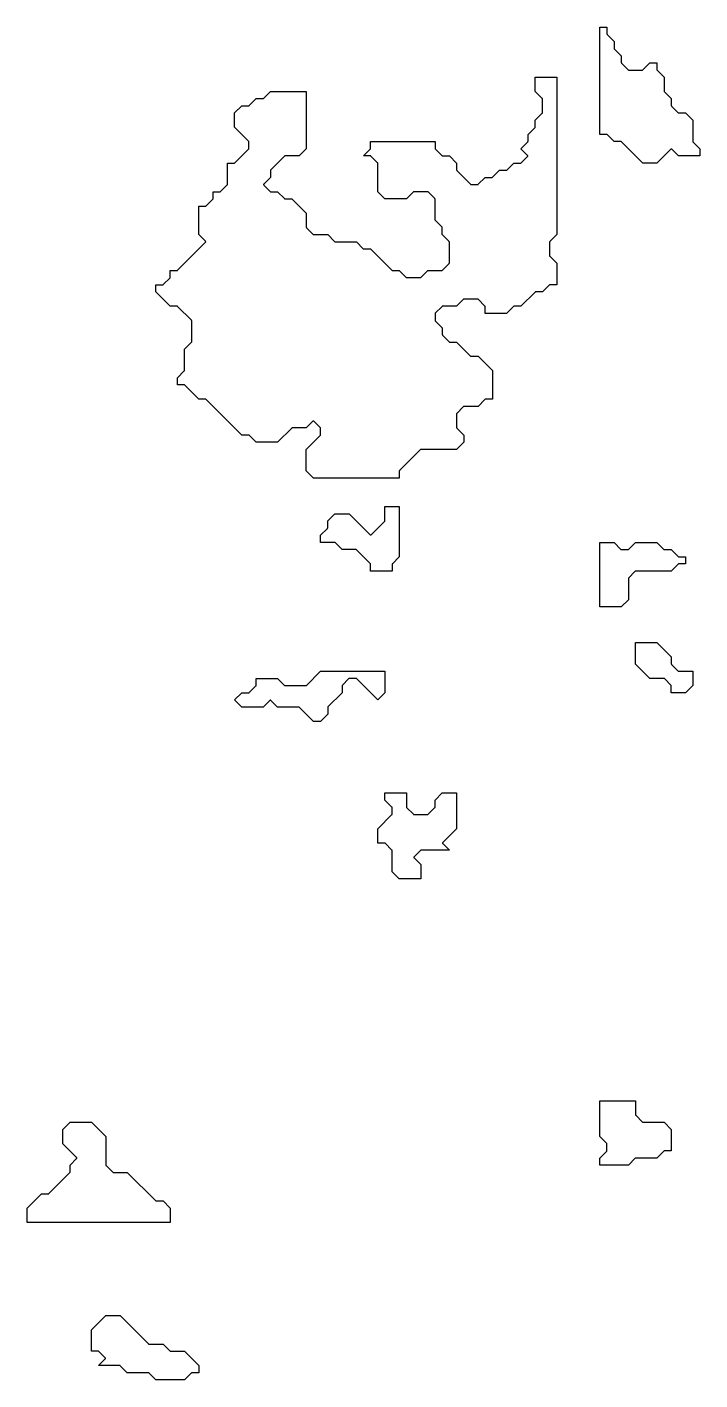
# Model space of a CAD drawing. Header units: metres. Extents: x 0 to 799, y 1 to 1100.
# Drawn here: x 596 to 690, y 911 to 1100 of the extents above; entities that cross this region are included whole.
import ezdxf

# ---------------------------------------------------------------- set-up
doc = ezdxf.new("R2010")
doc.units = ezdxf.units.M
doc.layers.add('forest', color=7, linetype='Continuous')

msp = doc.modelspace()

# ---------------------------------------------------------------- linework, layer by layer
at = {"layer": 'forest', "color": 190}
for points in [[(676, 1100), (676, 1100), (677, 1100), (677, 1100), (677, 1100), (677, 1099.04), (677, 1099.03), (677, 1099.02), (677, 1099.01), (677.01, 1099), (677.01, 1098.99), (677.02, 1098.99), (677.02, 1098.98), (677.03, 1098.97), (678, 1098), (678, 1098), (678, 1098), (678, 1097.04), (678, 1097.03), (678, 1097.02), (678, 1097.01), (678.01, 1097), (678.01, 1096.99), (678.02, 1096.99), (678.02, 1096.98), (678.03, 1096.97), (679, 1096), (679, 1096), (679, 1096), (679, 1095.04), (679, 1095.03), (679, 1095.02), (679, 1095.01), (679.01, 1095), (679.01, 1094.99), (679.02, 1094.99), (679.02, 1094.98), (679.03, 1094.97), (679.97, 1094.03), (679.98, 1094.02), (679.99, 1094.02), (679.99, 1094.01), (680, 1094.01), (680.01, 1094), (680.02, 1094), (680.03, 1094), (680.04, 1094), (681.96, 1094), (681.97, 1094), (681.98, 1094), (681.99, 1094), (682, 1094.01), (682.01, 1094.01), (682.01, 1094.02), (682.02, 1094.02), (682.03, 1094.03), (683, 1095), (683, 1095), (683, 1095), (684, 1095), (684, 1095), (684, 1095), (684, 1094.04), (684, 1094.03), (684, 1094.02), (684, 1094.01), (684.01, 1094), (684.01, 1093.99), (684.02, 1093.99), (684.02, 1093.98), (684.03, 1093.97), (685, 1093), (685, 1093), (685, 1093), (685, 1091.04), (685, 1091.03), (685, 1091.02), (685, 1091.01), (685.01, 1091), (685.01, 1090.99), (685.02, 1090.99), (685.02, 1090.98), (685.03, 1090.97), (686, 1090), (686, 1090), (686, 1090), (686, 1089.04), (686, 1089.03), (686, 1089.02), (686, 1089.01), (686.01, 1089), (686.01, 1088.99), (686.02, 1088.99), (686.02, 1088.98), (686.03, 1088.97), (686.97, 1088.03), (686.98, 1088.02), (686.99, 1088.02), (686.99, 1088.01), (687, 1088.01), (687.01, 1088), (687.02, 1088), (687.03, 1088), (687.04, 1088), (688, 1088), (688, 1088), (688, 1088), (689, 1087), (689, 1087), (689, 1087), (689, 1084.04), (689, 1084.03), (689, 1084.02), (689, 1084.01), (689.01, 1084), (689.01, 1083.99), (689.02, 1083.99), (689.02, 1083.98), (689.03, 1083.97), (690, 1083), (690, 1083), (690, 1083), (690, 1082), (690, 1082), (690, 1082), (687, 1082), (687, 1082), (687, 1082), (686.07, 1082.93), (686.06, 1082.94), (686.06, 1082.94), (686.05, 1082.95), (686.04, 1082.95), (686.03, 1082.95), (686.02, 1082.96), (686.01, 1082.96), (686, 1082.96), (685.99, 1082.96), (685.98, 1082.96), (685.97, 1082.95), (685.96, 1082.95), (685.95, 1082.95), (685.94, 1082.94), (685.94, 1082.94), (685.93, 1082.93), (684, 1081), (684, 1081), (684, 1081), (682, 1081), (682, 1081), (682, 1081), (679.03, 1083.97), (679.02, 1083.98), (679.01, 1083.98), (679.01, 1083.99), (679, 1083.99), (678.99, 1084), (678.98, 1084), (678.97, 1084), (678.96, 1084), (678, 1084), (678, 1084), (678, 1084), (677.03, 1084.97), (677.02, 1084.98), (677.01, 1084.98), (677.01, 1084.99), (677, 1084.99), (676.99, 1085), (676.98, 1085), (676.97, 1085), (676.96, 1085), (676, 1085), (676, 1085), (676, 1085), (676, 1100), (676, 1100)], [(614, 1064), (614, 1064), (614.96, 1064), (614.97, 1064), (614.98, 1064), (614.99, 1064), (615, 1064.01), (615.01, 1064.01), (615.01, 1064.02), (615.02, 1064.02), (615.03, 1064.03), (615.97, 1064.97), (615.98, 1064.98), (615.98, 1064.99), (615.99, 1064.99), (615.99, 1065), (616, 1065.01), (616, 1065.02), (616, 1065.03), (616, 1065.04), (616, 1066), (616, 1066), (616, 1066), (616.96, 1066), (616.97, 1066), (616.98, 1066), (616.99, 1066), (617, 1066.01), (617.01, 1066.01), (617.01, 1066.02), (617.02, 1066.02), (617.03, 1066.03), (620.93, 1069.93), (620.94, 1069.94), (620.94, 1069.94), (620.95, 1069.95), (620.95, 1069.96), (620.95, 1069.97), (620.96, 1069.98), (620.96, 1069.99), (620.96, 1070), (620.96, 1070.01), (620.96, 1070.02), (620.95, 1070.03), (620.95, 1070.04), (620.95, 1070.05), (620.94, 1070.06), (620.94, 1070.06), (620.93, 1070.07), (620, 1071), (620, 1071), (620, 1071), (620, 1075), (620, 1075), (620, 1075), (620.96, 1075), (620.97, 1075), (620.98, 1075), (620.99, 1075), (621, 1075.01), (621.01, 1075.01), (621.01, 1075.02), (621.02, 1075.02), (621.03, 1075.03), (621.97, 1075.97), (621.98, 1075.98), (621.98, 1075.99), (621.99, 1075.99), (621.99, 1076), (622, 1076.01), (622, 1076.02), (622, 1076.03), (622, 1076.04), (622, 1077), (622, 1077), (622, 1077), (622.96, 1077), (622.97, 1077), (622.98, 1077), (622.99, 1077), (623, 1077.01), (623.01, 1077.01), (623.01, 1077.02), (623.02, 1077.02), (623.03, 1077.03), (623.97, 1077.97), (623.98, 1077.98), (623.98, 1077.99), (623.99, 1077.99), (623.99, 1078), (624, 1078.01), (624, 1078.02), (624, 1078.03), (624, 1078.04), (624, 1081), (624, 1081), (624, 1081), (624.96, 1081), (624.97, 1081), (624.98, 1081), (624.99, 1081), (625, 1081.01), (625.01, 1081.01), (625.01, 1081.02), (625.02, 1081.02), (625.03, 1081.03), (626.97, 1082.97), (626.98, 1082.98), (626.98, 1082.99), (626.99, 1082.99), (626.99, 1083), (627, 1083.01), (627, 1083.02), (627, 1083.03), (627, 1083.04), (627, 1083.96), (627, 1083.97), (627, 1083.98), (627, 1083.99), (626.99, 1084), (626.99, 1084.01), (626.98, 1084.01), (626.98, 1084.02), (626.97, 1084.03), (625, 1086), (625, 1086), (625, 1086), (625, 1088), (625, 1088), (625, 1088), (626, 1089), (626, 1089), (626, 1089), (626.96, 1089), (626.97, 1089), (626.98, 1089), (626.99, 1089), (627, 1089.01), (627.01, 1089.01), (627.01, 1089.02), (627.02, 1089.02), (627.03, 1089.03), (628, 1090), (628, 1090), (628, 1090), (628.96, 1090), (628.97, 1090), (628.98, 1090), (628.99, 1090), (629, 1090.01), (629.01, 1090.01), (629.01, 1090.02), (629.02, 1090.02), (629.03, 1090.03), (630, 1091), (630, 1091), (630, 1091), (635, 1091), (635, 1091), (635, 1091), (635, 1083), (635, 1083), (635, 1083), (634, 1082), (634, 1082), (634, 1082), (632.04, 1082), (632.03, 1082), (632.02, 1082), (632.01, 1082), (632, 1081.99), (631.99, 1081.99), (631.99, 1081.98), (631.98, 1081.98), (631.97, 1081.97), (630.03, 1080.03), (630.02, 1080.02), (630.02, 1080.01), (630.01, 1080.01), (630.01, 1080), (630, 1079.99), (630, 1079.98), (630, 1079.97), (630, 1079.96), (630, 1079), (630, 1079), (630, 1079), (629.07, 1078.07), (629.06, 1078.06), (629.06, 1078.06), (629.05, 1078.05), (629.05, 1078.04), (629.05, 1078.03), (629.04, 1078.02), (629.04, 1078.01), (629.04, 1078), (629.04, 1077.99), (629.04, 1077.98), (629.05, 1077.97), (629.05, 1077.96), (629.05, 1077.95), (629.06, 1077.94), (629.06, 1077.94), (629.07, 1077.93), (629.97, 1077.03), (629.98, 1077.02), (629.99, 1077.02), (629.99, 1077.01), (630, 1077.01), (630.01, 1077), (630.02, 1077), (630.03, 1077), (630.04, 1077), (631, 1077), (631, 1077), (631, 1077), (631.97, 1076.03), (631.98, 1076.02), (631.99, 1076.02), (631.99, 1076.01), (632, 1076.01), (632.01, 1076), (632.02, 1076), (632.03, 1076), (632.04, 1076), (633, 1076), (633, 1076), (633, 1076), (635, 1074), (635, 1074), (635, 1074), (635, 1072.04), (635, 1072.03), (635, 1072.02), (635, 1072.01), (635.01, 1072), (635.01, 1071.99), (635.02, 1071.99), (635.02, 1071.98), (635.03, 1071.97), (635.97, 1071.03), (635.98, 1071.02), (635.99, 1071.02), (635.99, 1071.01), (636, 1071.01), (636.01, 1071), (636.02, 1071), (636.03, 1071), (636.04, 1071), (638, 1071), (638, 1071), (638, 1071), (638.97, 1070.03), (638.98, 1070.02), (638.99, 1070.02), (638.99, 1070.01), (639, 1070.01), (639.01, 1070), (639.02, 1070), (639.03, 1070), (639.04, 1070), (642, 1070), (642, 1070), (642, 1070), (642.97, 1069.03), (642.98, 1069.02), (642.99, 1069.02), (642.99, 1069.01), (643, 1069.01), (643.01, 1069), (643.02, 1069), (643.03, 1069), (643.04, 1069), (644, 1069), (644, 1069), (644, 1069), (646.97, 1066.03), (646.98, 1066.02), (646.99, 1066.02), (646.99, 1066.01), (647, 1066.01), (647.01, 1066), (647.02, 1066), (647.03, 1066), (647.04, 1066), (648, 1066), (648, 1066), (648, 1066), (648.97, 1065.03), (648.98, 1065.02), (648.99, 1065.02), (648.99, 1065.01), (649, 1065.01), (649.01, 1065), (649.02, 1065), (649.03, 1065), (649.04, 1065), (650.96, 1065), (650.97, 1065), (650.98, 1065), (650.99, 1065), (651, 1065.01), (651.01, 1065.01), (651.01, 1065.02), (651.02, 1065.02), (651.03, 1065.03), (652, 1066), (652, 1066), (652, 1066), (653.96, 1066), (653.97, 1066), (653.98, 1066), (653.99, 1066), (654, 1066.01), (654.01, 1066.01), (654.01, 1066.02), (654.02, 1066.02), (654.03, 1066.03), (654.97, 1066.97), (654.98, 1066.98), (654.98, 1066.99), (654.99, 1066.99), (654.99, 1067), (655, 1067.01), (655, 1067.02), (655, 1067.03), (655, 1067.04), (655, 1069.96), (655, 1069.97), (655, 1069.98), (655, 1069.99), (654.99, 1070), (654.99, 1070.01), (654.98, 1070.01), (654.98, 1070.02), (654.97, 1070.03), (654, 1071), (654, 1071), (654, 1071), (654, 1071.96), (654, 1071.97), (654, 1071.98), (654, 1071.99), (653.99, 1072), (653.99, 1072.01), (653.98, 1072.01), (653.98, 1072.02), (653.97, 1072.03), (653, 1073), (653, 1073), (653, 1073), (653, 1075.96), (653, 1075.97), (653, 1075.98), (653, 1075.99), (652.99, 1076), (652.99, 1076.01), (652.98, 1076.01), (652.98, 1076.02), (652.97, 1076.03), (652.03, 1076.97), (652.02, 1076.98), (652.01, 1076.98), (652.01, 1076.99), (652, 1076.99), (651.99, 1077), (651.98, 1077), (651.97, 1077), (651.96, 1077), (650.04, 1077), (650.03, 1077), (650.02, 1077), (650.01, 1077), (650, 1076.99), (649.99, 1076.99), (649.99, 1076.98), (649.98, 1076.98), (649.97, 1076.97), (649, 1076), (649, 1076), (649, 1076), (646, 1076), (646, 1076), (646, 1076), (645, 1077), (645, 1077), (645, 1077), (645, 1080.96), (645, 1080.97), (645, 1080.98), (645, 1080.99), (644.99, 1081), (644.99, 1081.01), (644.98, 1081.01), (644.98, 1081.02), (644.97, 1081.03), (644.03, 1081.97), (644.02, 1081.98), (644.01, 1081.98), (644.01, 1081.99), (644, 1081.99), (643.99, 1082), (643.98, 1082), (643.97, 1082), (643.96, 1082), (643, 1082), (643, 1082), (643, 1082), (643.97, 1082.97), (643.98, 1082.98), (643.98, 1082.99), (643.99, 1082.99), (643.99, 1083), (644, 1083.01), (644, 1083.02), (644, 1083.03), (644, 1083.04), (644, 1084), (644, 1084), (644, 1084), (653, 1084), (653, 1084), (653, 1084), (653, 1083.04), (653, 1083.03), (653, 1083.02), (653, 1083.01), (653.01, 1083), (653.01, 1082.99), (653.02, 1082.99), (653.02, 1082.98), (653.03, 1082.97), (653.97, 1082.03), (653.98, 1082.02), (653.99, 1082.02), (653.99, 1082.01), (654, 1082.01), (654.01, 1082), (654.02, 1082), (654.03, 1082), (654.04, 1082), (655, 1082), (655, 1082), (655, 1082), (656, 1081), (656, 1081), (656, 1081), (656, 1080.04), (656, 1080.03), (656, 1080.02), (656, 1080.01), (656.01, 1080), (656.01, 1079.99), (656.02, 1079.99), (656.02, 1079.98), (656.03, 1079.97), (657.97, 1078.03), (657.98, 1078.02), (657.99, 1078.02), (657.99, 1078.01), (658, 1078.01), (658.01, 1078), (658.02, 1078), (658.03, 1078), (658.04, 1078), (658.96, 1078), (658.97, 1078), (658.98, 1078), (658.99, 1078), (659, 1078.01), (659.01, 1078.01), (659.01, 1078.02), (659.02, 1078.02), (659.03, 1078.03), (660, 1079), (660, 1079), (660, 1079), (660.96, 1079), (660.97, 1079), (660.98, 1079), (660.99, 1079), (661, 1079.01), (661.01, 1079.01), (661.01, 1079.02), (661.02, 1079.02), (661.03, 1079.03), (662, 1080), (662, 1080), (662, 1080), (662.96, 1080), (662.97, 1080), (662.98, 1080), (662.99, 1080), (663, 1080.01), (663.01, 1080.01), (663.01, 1080.02), (663.02, 1080.02), (663.03, 1080.03), (664, 1081), (664, 1081), (664, 1081), (664.96, 1081), (664.97, 1081), (664.98, 1081), (664.99, 1081), (665, 1081.01), (665.01, 1081.01), (665.01, 1081.02), (665.02, 1081.02), (665.03, 1081.03), (665.93, 1081.93), (665.94, 1081.94), (665.94, 1081.94), (665.95, 1081.95), (665.95, 1081.96), (665.95, 1081.97), (665.96, 1081.98), (665.96, 1081.99), (665.96, 1082), (665.96, 1082.01), (665.96, 1082.02), (665.95, 1082.03), (665.95, 1082.04), (665.95, 1082.05), (665.94, 1082.06), (665.94, 1082.06), (665.93, 1082.07), (665, 1083), (665, 1083), (665, 1083), (665.97, 1083.97), (665.98, 1083.98), (665.98, 1083.99), (665.99, 1083.99), (665.99, 1084), (666, 1084.01), (666, 1084.02), (666, 1084.03), (666, 1084.04), (666, 1085), (666, 1085), (666, 1085), (666.97, 1085.97), (666.98, 1085.98), (666.98, 1085.99), (666.99, 1085.99), (666.99, 1086), (667, 1086.01), (667, 1086.02), (667, 1086.03), (667, 1086.04), (667, 1087), (667, 1087), (667, 1087), (667.97, 1087.97), (667.98, 1087.98), (667.98, 1087.99), (667.99, 1087.99), (667.99, 1088), (668, 1088.01), (668, 1088.02), (668, 1088.03), (668, 1088.04), (668, 1089.96), (668, 1089.97), (668, 1089.98), (668, 1089.99), (667.99, 1090), (667.99, 1090.01), (667.98, 1090.01), (667.98, 1090.02), (667.97, 1090.03), (667, 1091), (667, 1091), (667, 1091), (667, 1093), (667, 1093), (667, 1093), (670, 1093), (670, 1093), (670, 1093), (670, 1071), (670, 1071), (670, 1071), (669.03, 1070.03), (669.02, 1070.02), (669.02, 1070.01), (669.01, 1070.01), (669.01, 1070), (669, 1069.99), (669, 1069.98), (669, 1069.97), (669, 1069.96), (669, 1068.04), (669, 1068.03), (669, 1068.02), (669, 1068.01), (669.01, 1068), (669.01, 1067.99), (669.02, 1067.99), (669.02, 1067.98), (669.03, 1067.97), (670, 1067), (670, 1067), (670, 1067), (670, 1064), (670, 1064), (670, 1064), (669.04, 1064), (669.03, 1064), (669.02, 1064), (669.01, 1064), (669, 1063.99), (668.99, 1063.99), (668.99, 1063.98), (668.98, 1063.98), (668.97, 1063.97), (668, 1063), (668, 1063), (668, 1063), (667.04, 1063), (667.03, 1063), (667.02, 1063), (667.01, 1063), (667, 1062.99), (666.99, 1062.99), (666.99, 1062.98), (666.98, 1062.98), (666.97, 1062.97), (665, 1061), (665, 1061), (665, 1061), (664.04, 1061), (664.03, 1061), (664.02, 1061), (664.01, 1061), (664, 1060.99), (663.99, 1060.99), (663.99, 1060.98), (663.98, 1060.98), (663.97, 1060.97), (663, 1060), (663, 1060), (663, 1060), (660, 1060), (660, 1060), (660, 1060), (660, 1060.96), (660, 1060.97), (660, 1060.98), (660, 1060.99), (659.99, 1061), (659.99, 1061.01), (659.98, 1061.01), (659.98, 1061.02), (659.97, 1061.03), (659.03, 1061.97), (659.02, 1061.98), (659.01, 1061.98), (659.01, 1061.99), (659, 1061.99), (658.99, 1062), (658.98, 1062), (658.97, 1062), (658.96, 1062), (657.04, 1062), (657.03, 1062), (657.02, 1062), (657.01, 1062), (657, 1061.99), (656.99, 1061.99), (656.99, 1061.98), (656.98, 1061.98), (656.97, 1061.97), (656, 1061), (656, 1061), (656, 1061), (654.04, 1061), (654.03, 1061), (654.02, 1061), (654.01, 1061), (654, 1060.99), (653.99, 1060.99), (653.99, 1060.98), (653.98, 1060.98), (653.97, 1060.97), (653.03, 1060.03), (653.02, 1060.02), (653.02, 1060.01), (653.01, 1060.01), (653.01, 1060), (653, 1059.99), (653, 1059.98), (653, 1059.97), (653, 1059.96), (653, 1059.04), (653, 1059.03), (653, 1059.02), (653, 1059.01), (653.01, 1059), (653.01, 1058.99), (653.02, 1058.99), (653.02, 1058.98), (653.03, 1058.97), (654, 1058), (654, 1058), (654, 1058), (654, 1057.04), (654, 1057.03), (654, 1057.02), (654, 1057.01), (654.01, 1057), (654.01, 1056.99), (654.02, 1056.99), (654.02, 1056.98), (654.03, 1056.97), (654.97, 1056.03), (654.98, 1056.02), (654.99, 1056.02), (654.99, 1056.01), (655, 1056.01), (655.01, 1056), (655.02, 1056), (655.03, 1056), (655.04, 1056), (656, 1056), (656, 1056), (656, 1056), (657.97, 1054.03), (657.98, 1054.02), (657.99, 1054.02), (657.99, 1054.01), (658, 1054.01), (658.01, 1054), (658.02, 1054), (658.03, 1054), (658.04, 1054), (659, 1054), (659, 1054), (659, 1054), (661, 1052), (661, 1052), (661, 1052), (661, 1048), (661, 1048), (661, 1048), (660.04, 1048), (660.03, 1048), (660.02, 1048), (660.01, 1048), (660, 1047.99), (659.99, 1047.99), (659.99, 1047.98), (659.98, 1047.98), (659.97, 1047.97), (659, 1047), (659, 1047), (659, 1047), (657.04, 1047), (657.03, 1047), (657.02, 1047), (657.01, 1047), (657, 1046.99), (656.99, 1046.99), (656.99, 1046.98), (656.98, 1046.98), (656.97, 1046.97), (656.03, 1046.03), (656.02, 1046.02), (656.02, 1046.01), (656.01, 1046.01), (656.01, 1046), (656, 1045.99), (656, 1045.98), (656, 1045.97), (656, 1045.96), (656, 1044.04), (656, 1044.03), (656, 1044.02), (656, 1044.01), (656.01, 1044), (656.01, 1043.99), (656.02, 1043.99), (656.02, 1043.98), (656.03, 1043.97), (657, 1043), (657, 1043), (657, 1043), (657, 1042), (657, 1042), (657, 1042), (656, 1041), (656, 1041), (656, 1041), (651.04, 1041), (651.03, 1041), (651.02, 1041), (651.01, 1041), (651, 1040.99), (650.99, 1040.99), (650.99, 1040.98), (650.98, 1040.98), (650.97, 1040.97), (648.03, 1038.03), (648.02, 1038.02), (648.02, 1038.01), (648.01, 1038.01), (648.01, 1038), (648, 1037.99), (648, 1037.98), (648, 1037.97), (648, 1037.96), (648, 1037), (648, 1037), (648, 1037), (636, 1037), (636, 1037), (636, 1037), (635, 1038), (635, 1038), (635, 1038), (635, 1041), (635, 1041), (635, 1041), (636.97, 1042.97), (636.98, 1042.98), (636.98, 1042.99), (636.99, 1042.99), (636.99, 1043), (637, 1043.01), (637, 1043.02), (637, 1043.03), (637, 1043.04), (637, 1043.96), (637, 1043.97), (637, 1043.98), (637, 1043.99), (636.99, 1044), (636.99, 1044.01), (636.98, 1044.01), (636.98, 1044.02), (636.97, 1044.03), (636.07, 1044.93), (636.06, 1044.94), (636.06, 1044.94), (636.05, 1044.95), (636.04, 1044.95), (636.03, 1044.95), (636.02, 1044.96), (636.01, 1044.96), (636, 1044.96), (635.99, 1044.96), (635.98, 1044.96), (635.97, 1044.95), (635.96, 1044.95), (635.95, 1044.95), (635.94, 1044.94), (635.94, 1044.94), (635.93, 1044.93), (635, 1044), (635, 1044), (635, 1044), (633.04, 1044), (633.03, 1044), (633.02, 1044), (633.01, 1044), (633, 1043.99), (632.99, 1043.99), (632.99, 1043.98), (632.98, 1043.98), (632.97, 1043.97), (631, 1042), (631, 1042), (631, 1042), (628, 1042), (628, 1042), (628, 1042), (627.03, 1042.97), (627.02, 1042.98), (627.01, 1042.98), (627.01, 1042.99), (627, 1042.99), (626.99, 1043), (626.98, 1043), (626.97, 1043), (626.96, 1043), (626, 1043), (626, 1043), (626, 1043), (621.03, 1047.97), (621.02, 1047.98), (621.01, 1047.98), (621.01, 1047.99), (621, 1047.99), (620.99, 1048), (620.98, 1048), (620.97, 1048), (620.96, 1048), (620, 1048), (620, 1048), (620, 1048), (618.03, 1049.97), (618.02, 1049.98), (618.01, 1049.98), (618.01, 1049.99), (618, 1049.99), (617.99, 1050), (617.98, 1050), (617.97, 1050), (617.96, 1050), (617, 1050), (617, 1050), (617, 1050), (617, 1051), (617, 1051), (617, 1051), (617.97, 1051.97), (617.98, 1051.98), (617.98, 1051.99), (617.99, 1051.99), (617.99, 1052), (618, 1052.01), (618, 1052.02), (618, 1052.03), (618, 1052.04), (618, 1055), (618, 1055), (618, 1055), (618.97, 1055.97), (618.98, 1055.98), (618.98, 1055.99), (618.99, 1055.99), (618.99, 1056), (619, 1056.01), (619, 1056.02), (619, 1056.03), (619, 1056.04), (619, 1058.96), (619, 1058.97), (619, 1058.98), (619, 1058.99), (618.99, 1059), (618.99, 1059.01), (618.98, 1059.01), (618.98, 1059.02), (618.97, 1059.03), (617.03, 1060.97), (617.02, 1060.98), (617.01, 1060.98), (617.01, 1060.99), (617, 1060.99), (616.99, 1061), (616.98, 1061), (616.97, 1061), (616.96, 1061), (616, 1061), (616, 1061), (616, 1061), (614, 1063), (614, 1063), (614, 1063), (614, 1064), (614, 1064)], [(637, 1028), (637, 1028), (637, 1029), (637, 1029), (637, 1029), (637.97, 1029.97), (637.98, 1029.98), (637.98, 1029.99), (637.99, 1029.99), (637.99, 1030), (638, 1030.01), (638, 1030.02), (638, 1030.03), (638, 1030.04), (638, 1031), (638, 1031), (638, 1031), (639, 1032), (639, 1032), (639, 1032), (641, 1032), (641, 1032), (641, 1032), (643.93, 1029.07), (643.94, 1029.06), (643.94, 1029.06), (643.95, 1029.05), (643.96, 1029.05), (643.97, 1029.05), (643.98, 1029.04), (643.99, 1029.04), (644, 1029.04), (644.01, 1029.04), (644.02, 1029.04), (644.03, 1029.05), (644.04, 1029.05), (644.05, 1029.05), (644.06, 1029.06), (644.06, 1029.06), (644.07, 1029.07), (645.97, 1030.97), (645.98, 1030.98), (645.98, 1030.99), (645.99, 1030.99), (645.99, 1031), (646, 1031.01), (646, 1031.02), (646, 1031.03), (646, 1031.04), (646, 1033), (646, 1033), (646, 1033), (648, 1033), (648, 1033), (648, 1033), (648, 1026), (648, 1026), (648, 1026), (647.03, 1025.03), (647.02, 1025.02), (647.02, 1025.01), (647.01, 1025.01), (647.01, 1025), (647, 1024.99), (647, 1024.98), (647, 1024.97), (647, 1024.96), (647, 1024), (647, 1024), (647, 1024), (644, 1024), (644, 1024), (644, 1024), (644, 1024.96), (644, 1024.97), (644, 1024.98), (644, 1024.99), (643.99, 1025), (643.99, 1025.01), (643.98, 1025.01), (643.98, 1025.02), (643.97, 1025.03), (642.03, 1026.97), (642.02, 1026.98), (642.01, 1026.98), (642.01, 1026.99), (642, 1026.99), (641.99, 1027), (641.98, 1027), (641.97, 1027), (641.96, 1027), (640, 1027), (640, 1027), (640, 1027), (639.03, 1027.97), (639.02, 1027.98), (639.01, 1027.98), (639.01, 1027.99), (639, 1027.99), (638.99, 1028), (638.98, 1028), (638.97, 1028), (638.96, 1028), (637, 1028), (637, 1028)], [(676, 1028), (676, 1028), (678, 1028), (678, 1028), (678, 1028), (678.97, 1027.03), (678.98, 1027.02), (678.99, 1027.02), (678.99, 1027.01), (679, 1027.01), (679.01, 1027), (679.02, 1027), (679.03, 1027), (679.04, 1027), (679.96, 1027), (679.97, 1027), (679.98, 1027), (679.99, 1027), (680, 1027.01), (680.01, 1027.01), (680.01, 1027.02), (680.02, 1027.02), (680.03, 1027.03), (681, 1028), (681, 1028), (681, 1028), (684, 1028), (684, 1028), (684, 1028), (684.97, 1027.03), (684.98, 1027.02), (684.99, 1027.02), (684.99, 1027.01), (685, 1027.01), (685.01, 1027), (685.02, 1027), (685.03, 1027), (685.04, 1027), (686, 1027), (686, 1027), (686, 1027), (686.97, 1026.03), (686.98, 1026.02), (686.99, 1026.02), (686.99, 1026.01), (687, 1026.01), (687.01, 1026), (687.02, 1026), (687.03, 1026), (687.04, 1026), (688, 1026), (688, 1026), (688, 1026), (688, 1025), (688, 1025), (688, 1025), (687.04, 1025), (687.03, 1025), (687.02, 1025), (687.01, 1025), (687, 1024.99), (686.99, 1024.99), (686.99, 1024.98), (686.98, 1024.98), (686.97, 1024.97), (686, 1024), (686, 1024), (686, 1024), (681.04, 1024), (681.03, 1024), (681.02, 1024), (681.01, 1024), (681, 1023.99), (680.99, 1023.99), (680.99, 1023.98), (680.98, 1023.98), (680.97, 1023.97), (680.03, 1023.03), (680.02, 1023.02), (680.02, 1023.01), (680.01, 1023.01), (680.01, 1023), (680, 1022.99), (680, 1022.98), (680, 1022.97), (680, 1022.96), (680, 1020), (680, 1020), (680, 1020), (679, 1019), (679, 1019), (679, 1019), (676, 1019), (676, 1019), (676, 1019), (676, 1028), (676, 1028)], [(681, 1014), (681, 1014), (684, 1014), (684, 1014), (684, 1014), (686, 1012), (686, 1012), (686, 1012), (686, 1011.04), (686, 1011.03), (686, 1011.02), (686, 1011.01), (686.01, 1011), (686.01, 1010.99), (686.02, 1010.99), (686.02, 1010.98), (686.03, 1010.97), (686.97, 1010.03), (686.98, 1010.02), (686.99, 1010.02), (686.99, 1010.01), (687, 1010.01), (687.01, 1010), (687.02, 1010), (687.03, 1010), (687.04, 1010), (689, 1010), (689, 1010), (689, 1010), (689, 1008), (689, 1008), (689, 1008), (688, 1007), (688, 1007), (688, 1007), (686, 1007), (686, 1007), (686, 1007), (686, 1007.96), (686, 1007.97), (686, 1007.98), (686, 1007.99), (685.99, 1008), (685.99, 1008.01), (685.98, 1008.01), (685.98, 1008.02), (685.97, 1008.03), (685.03, 1008.97), (685.02, 1008.98), (685.01, 1008.98), (685.01, 1008.99), (685, 1008.99), (684.99, 1009), (684.98, 1009), (684.97, 1009), (684.96, 1009), (683, 1009), (683, 1009), (683, 1009), (681, 1011), (681, 1011), (681, 1011), (681, 1014), (681, 1014)], [(625, 1006), (625, 1006), (626, 1007), (626, 1007), (626, 1007), (626.96, 1007), (626.97, 1007), (626.98, 1007), (626.99, 1007), (627, 1007.01), (627.01, 1007.01), (627.01, 1007.02), (627.02, 1007.02), (627.03, 1007.03), (627.97, 1007.97), (627.98, 1007.98), (627.98, 1007.99), (627.99, 1007.99), (627.99, 1008), (628, 1008.01), (628, 1008.02), (628, 1008.03), (628, 1008.04), (628, 1009), (628, 1009), (628, 1009), (631, 1009), (631, 1009), (631, 1009), (631.97, 1008.03), (631.98, 1008.02), (631.99, 1008.02), (631.99, 1008.01), (632, 1008.01), (632.01, 1008), (632.02, 1008), (632.03, 1008), (632.04, 1008), (634.96, 1008), (634.97, 1008), (634.98, 1008), (634.99, 1008), (635, 1008.01), (635.01, 1008.01), (635.01, 1008.02), (635.02, 1008.02), (635.03, 1008.03), (637, 1010), (637, 1010), (637, 1010), (646, 1010), (646, 1010), (646, 1010), (646, 1007), (646, 1007), (646, 1007), (645, 1006), (645, 1006), (645, 1006), (642.03, 1008.97), (642.02, 1008.98), (642.01, 1008.98), (642.01, 1008.99), (642, 1008.99), (641.99, 1009), (641.98, 1009), (641.97, 1009), (641.96, 1009), (641.04, 1009), (641.03, 1009), (641.02, 1009), (641.01, 1009), (641, 1008.99), (640.99, 1008.99), (640.99, 1008.98), (640.98, 1008.98), (640.97, 1008.97), (640.03, 1008.03), (640.02, 1008.02), (640.02, 1008.01), (640.01, 1008.01), (640.01, 1008), (640, 1007.99), (640, 1007.98), (640, 1007.97), (640, 1007.96), (640, 1007), (640, 1007), (640, 1007), (638.03, 1005.03), (638.02, 1005.02), (638.02, 1005.01), (638.01, 1005.01), (638.01, 1005), (638, 1004.99), (638, 1004.98), (638, 1004.97), (638, 1004.96), (638, 1004), (638, 1004), (638, 1004), (637, 1003), (637, 1003), (637, 1003), (636, 1003), (636, 1003), (636, 1003), (634.03, 1004.97), (634.02, 1004.98), (634.01, 1004.98), (634.01, 1004.99), (634, 1004.99), (633.99, 1005), (633.98, 1005), (633.97, 1005), (633.96, 1005), (631, 1005), (631, 1005), (631, 1005), (630.07, 1005.93), (630.06, 1005.94), (630.06, 1005.94), (630.05, 1005.95), (630.04, 1005.95), (630.03, 1005.95), (630.02, 1005.96), (630.01, 1005.96), (630, 1005.96), (629.99, 1005.96), (629.98, 1005.96), (629.97, 1005.95), (629.96, 1005.95), (629.95, 1005.95), (629.94, 1005.94), (629.94, 1005.94), (629.93, 1005.93), (629, 1005), (629, 1005), (629, 1005), (626, 1005), (626, 1005), (626, 1005), (625, 1006), (625, 1006)], [(645, 986), (645, 986), (645, 988), (645, 988), (645, 988), (646.97, 989.97), (646.98, 989.98), (646.98, 989.99), (646.99, 989.99), (646.99, 990), (647, 990.01), (647, 990.02), (647, 990.03), (647, 990.04), (647, 990.96), (647, 990.97), (647, 990.98), (647, 990.99), (646.99, 991), (646.99, 991.01), (646.98, 991.01), (646.98, 991.02), (646.97, 991.03), (646, 992), (646, 992), (646, 992), (646, 993), (646, 993), (646, 993), (649, 993), (649, 993), (649, 993), (649, 991.04), (649, 991.03), (649, 991.02), (649, 991.01), (649.01, 991), (649.01, 990.99), (649.02, 990.99), (649.02, 990.98), (649.03, 990.97), (649.97, 990.03), (649.98, 990.02), (649.99, 990.02), (649.99, 990.01), (650, 990.01), (650.01, 990), (650.02, 990), (650.03, 990), (650.04, 990), (651.96, 990), (651.97, 990), (651.98, 990), (651.99, 990), (652, 990.01), (652.01, 990.01), (652.01, 990.02), (652.02, 990.02), (652.03, 990.03), (652.97, 990.97), (652.98, 990.98), (652.98, 990.99), (652.99, 990.99), (652.99, 991), (653, 991.01), (653, 991.02), (653, 991.03), (653, 991.04), (653, 992), (653, 992), (653, 992), (654, 993), (654, 993), (654, 993), (656, 993), (656, 993), (656, 993), (656, 988), (656, 988), (656, 988), (654.07, 986.07), (654.06, 986.06), (654.06, 986.06), (654.05, 986.05), (654.05, 986.04), (654.05, 986.03), (654.04, 986.02), (654.04, 986.01), (654.04, 986), (654.04, 985.99), (654.04, 985.98), (654.05, 985.97), (654.05, 985.96), (654.05, 985.95), (654.06, 985.94), (654.06, 985.94), (654.07, 985.93), (655, 985), (655, 985), (655, 985), (651.04, 985), (651.03, 985), (651.02, 985), (651.01, 985), (651, 984.99), (650.99, 984.99), (650.99, 984.98), (650.98, 984.98), (650.97, 984.97), (650.07, 984.07), (650.06, 984.06), (650.06, 984.06), (650.05, 984.05), (650.05, 984.04), (650.05, 984.03), (650.04, 984.02), (650.04, 984.01), (650.04, 984), (650.04, 983.99), (650.04, 983.98), (650.05, 983.97), (650.05, 983.96), (650.05, 983.95), (650.06, 983.94), (650.06, 983.94), (650.07, 983.93), (651, 983), (651, 983), (651, 983), (651, 981), (651, 981), (651, 981), (648, 981), (648, 981), (648, 981), (647, 982), (647, 982), (647, 982), (647, 984.96), (647, 984.97), (647, 984.98), (647, 984.99), (646.99, 985), (646.99, 985.01), (646.98, 985.01), (646.98, 985.02), (646.97, 985.03), (646.03, 985.97), (646.02, 985.98), (646.01, 985.98), (646.01, 985.99), (646, 985.99), (645.99, 986), (645.98, 986), (645.97, 986), (645.96, 986), (645, 986), (645, 986)], [(676, 950), (676, 950), (681, 950), (681, 950), (681, 950), (681, 948.04), (681, 948.03), (681, 948.02), (681, 948.01), (681.01, 948), (681.01, 947.99), (681.02, 947.99), (681.02, 947.98), (681.03, 947.97), (681.97, 947.03), (681.98, 947.02), (681.99, 947.02), (681.99, 947.01), (682, 947.01), (682.01, 947), (682.02, 947), (682.03, 947), (682.04, 947), (685, 947), (685, 947), (685, 947), (686, 946), (686, 946), (686, 946), (686, 943), (686, 943), (686, 943), (685.04, 943), (685.03, 943), (685.02, 943), (685.01, 943), (685, 942.99), (684.99, 942.99), (684.99, 942.98), (684.98, 942.98), (684.97, 942.97), (684, 942), (684, 942), (684, 942), (681.04, 942), (681.03, 942), (681.02, 942), (681.01, 942), (681, 941.99), (680.99, 941.99), (680.99, 941.98), (680.98, 941.98), (680.97, 941.97), (680, 941), (680, 941), (680, 941), (676, 941), (676, 941), (676, 941), (676, 942), (676, 942), (676, 942), (676.97, 942.97), (676.98, 942.98), (676.98, 942.99), (676.99, 942.99), (676.99, 943), (677, 943.01), (677, 943.02), (677, 943.03), (677, 943.04), (677, 943.96), (677, 943.97), (677, 943.98), (677, 943.99), (676.99, 944), (676.99, 944.01), (676.98, 944.01), (676.98, 944.02), (676.97, 944.03), (676, 945), (676, 945), (676, 945), (676, 950), (676, 950)], [(596, 933), (596, 933), (596, 935), (596, 935), (596, 935), (598, 937), (598, 937), (598, 937), (598.96, 937), (598.97, 937), (598.98, 937), (598.99, 937), (599, 937.01), (599.01, 937.01), (599.01, 937.02), (599.02, 937.02), (599.03, 937.03), (601.97, 939.97), (601.98, 939.98), (601.98, 939.99), (601.99, 939.99), (601.99, 940), (602, 940.01), (602, 940.02), (602, 940.03), (602, 940.04), (602, 941), (602, 941), (602, 941), (602.93, 941.93), (602.94, 941.94), (602.94, 941.94), (602.95, 941.95), (602.95, 941.96), (602.95, 941.97), (602.96, 941.98), (602.96, 941.99), (602.96, 942), (602.96, 942.01), (602.96, 942.02), (602.95, 942.03), (602.95, 942.04), (602.95, 942.05), (602.94, 942.06), (602.94, 942.06), (602.93, 942.07), (601, 944), (601, 944), (601, 944), (601, 946), (601, 946), (601, 946), (602, 947), (602, 947), (602, 947), (605, 947), (605, 947), (605, 947), (607, 945), (607, 945), (607, 945), (607, 941.04), (607, 941.03), (607, 941.02), (607, 941.01), (607.01, 941), (607.01, 940.99), (607.02, 940.99), (607.02, 940.98), (607.03, 940.97), (607.97, 940.03), (607.98, 940.02), (607.99, 940.02), (607.99, 940.01), (608, 940.01), (608.01, 940), (608.02, 940), (608.03, 940), (608.04, 940), (610, 940), (610, 940), (610, 940), (613.97, 936.03), (613.98, 936.02), (613.99, 936.02), (613.99, 936.01), (614, 936.01), (614.01, 936), (614.02, 936), (614.03, 936), (614.04, 936), (615, 936), (615, 936), (615, 936), (616, 935), (616, 935), (616, 935), (616, 933), (616, 933), (616, 933), (596, 933), (596, 933)], [(605, 915), (605, 915), (605, 918), (605, 918), (605, 918), (607, 920), (607, 920), (607, 920), (609, 920), (609, 920), (609, 920), (612.97, 916.03), (612.98, 916.02), (612.99, 916.02), (612.99, 916.01), (613, 916.01), (613.01, 916), (613.02, 916), (613.03, 916), (613.04, 916), (615, 916), (615, 916), (615, 916), (615.97, 915.03), (615.98, 915.02), (615.99, 915.02), (615.99, 915.01), (616, 915.01), (616.01, 915), (616.02, 915), (616.03, 915), (616.04, 915), (618, 915), (618, 915), (618, 915), (620, 913), (620, 913), (620, 913), (620, 912), (620, 912), (620, 912), (619.04, 912), (619.03, 912), (619.02, 912), (619.01, 912), (619, 911.99), (618.99, 911.99), (618.99, 911.98), (618.98, 911.98), (618.97, 911.97), (618, 911), (618, 911), (618, 911), (614, 911), (614, 911), (614, 911), (613.03, 911.97), (613.02, 911.98), (613.01, 911.98), (613.01, 911.99), (613, 911.99), (612.99, 912), (612.98, 912), (612.97, 912), (612.96, 912), (610, 912), (610, 912), (610, 912), (609.03, 912.97), (609.02, 912.98), (609.01, 912.98), (609.01, 912.99), (609, 912.99), (608.99, 913), (608.98, 913), (608.97, 913), (608.96, 913), (606, 913), (606, 913), (606, 913), (606.93, 913.93), (606.94, 913.94), (606.94, 913.94), (606.95, 913.95), (606.95, 913.96), (606.95, 913.97), (606.96, 913.98), (606.96, 913.99), (606.96, 914), (606.96, 914.01), (606.96, 914.02), (606.95, 914.03), (606.95, 914.04), (606.95, 914.05), (606.94, 914.06), (606.94, 914.06), (606.93, 914.07), (606.03, 914.97), (606.02, 914.98), (606.01, 914.98), (606.01, 914.99), (606, 914.99), (605.99, 915), (605.98, 915), (605.97, 915), (605.96, 915), (605, 915), (605, 915)]]:
    msp.add_lwpolyline(points, dxfattribs=at)

doc.saveas('drawing.dxf')
